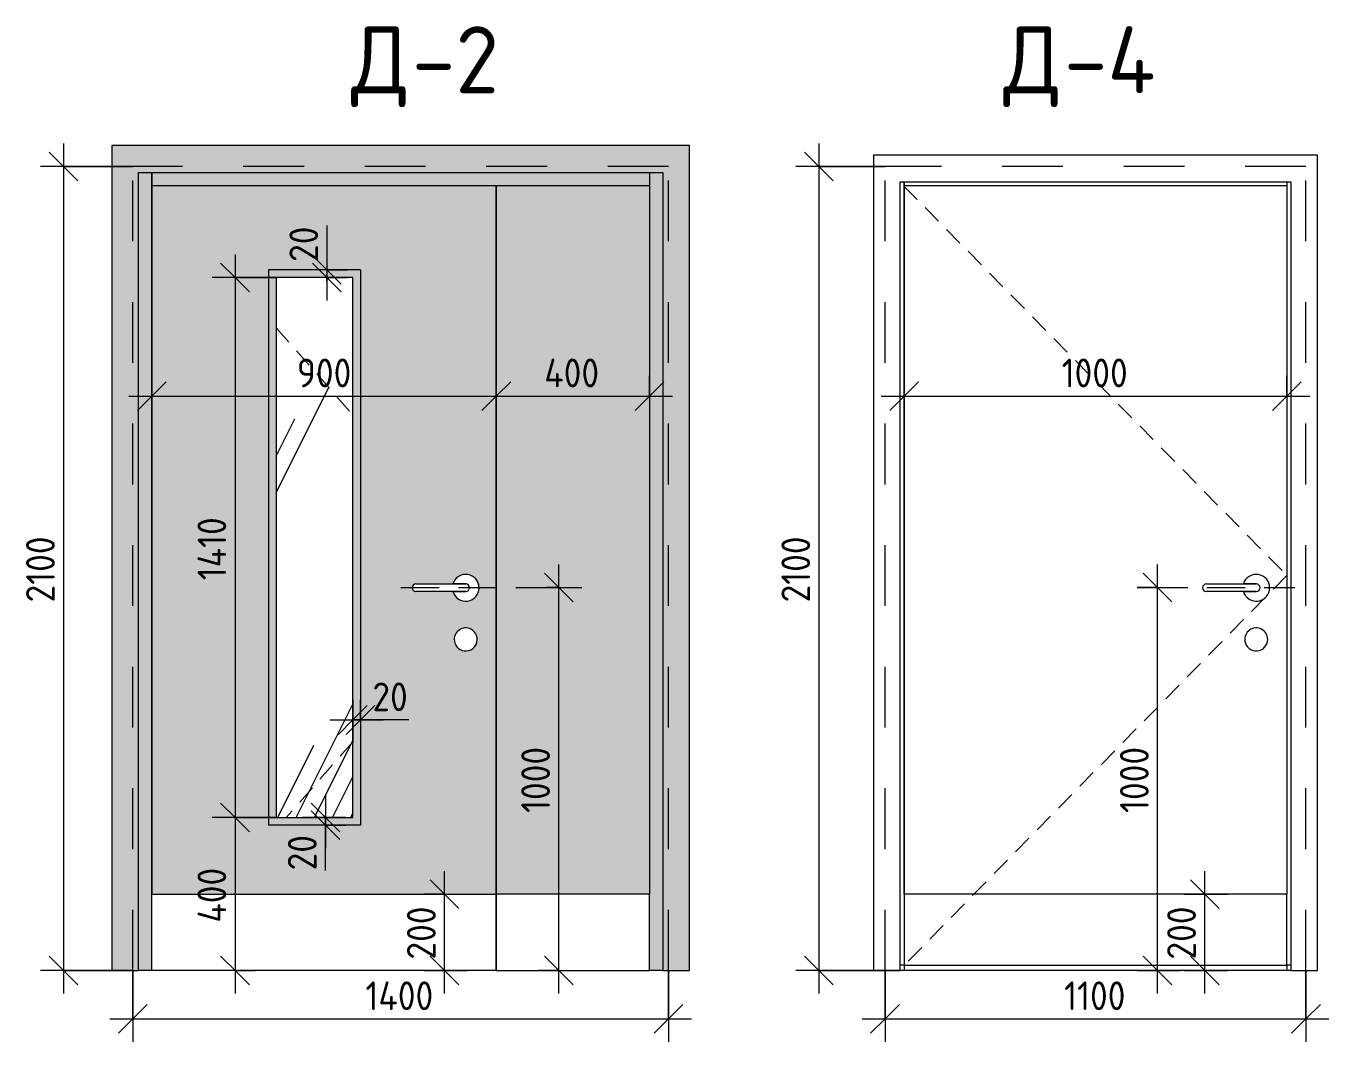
# Model space of a CAD drawing. Header units: millimetres. Extents: x 4250 to 28330, y 3821 to 7744.
# Drawn here: x 6235 to 9639, y 4483 to 7136 of the extents above; entities that cross this region are included whole.
import ezdxf

# ---------------------------------------------------------------- set-up
doc = ezdxf.new("R2010")
doc.units = ezdxf.units.MM
for name, pattern in [('200_ШТРИХ__ш1_п0_6_', [80, 50, -30]), ('ADSK_Штрих_ш2 п1', [150, 100, -50]), ('Штрих', [317.5, 158.75, -158.75])]:
    doc.linetypes.add(name, pattern=pattern)
for name, color, linetype, lineweight in [('A-ANNO-DIMS', 7, 'Continuous', 9), ('A-ANNO-DIMS-50', 7, 'Continuous', 9), ('A-DETL-1', 7, 'ADSK_Штрих_ш2 п1', 9), ('A-DOOR', 7, 'Continuous', 9), ('A-DOOR-1', 7, 'Штрих', 9), ('A-DOOR-2', 7, '200_ШТРИХ__ш1_п0_6_', 9), ('A-DOOR-FRAM', 7, 'Continuous', 9)]:
    doc.layers.add(name, color=color, linetype=linetype, lineweight=lineweight)
doc.layers.add('G-ANNO-TEXT-1', color=7, linetype='Continuous', lineweight=9, true_color=0x3c3c3c)
doc.styles.add('GOST Common', font='GOST_Common.ttf', dxfattribs={"height": 175})
doc.styles.add('ISOCPEUR', font='isocpeur.ttf', dxfattribs={"width": 0.9, "height": 75})
doc.dimstyles.new('ISO-1_5', dxfattribs={"dimscale": 304.8, "dimtxt": 74.698588, "dimasz": 0.246063, "dimexe": 0.19685, "dimexo": 0, "dimgap": 0, "dimtad": 1, "dimdec": 0, "dimrnd": 10, "dimzin": 0, "dimdsep": 46, "dimtxsty": 'ISOCPEUR', "dimblk1": 'OBLIQUE', "dimblk2": 'OBLIQUE', "dimsah": 1, "dimcen": 0.09, "dimdle": 0.19685, "dimazin": 0, "dimtfac": 1, "dimtdec": 4, "dimtix": 1, "dimtmove": 0, "dimatfit": 3, "dimfxl": 1, "dimtvp": 1, "dimtolj": 1, "dimtzin": 0, "dimarcsym": 2})
doc.dimstyles.new('ISO-1_5_1', dxfattribs={"dimscale": 304.8, "dimtxt": 74.698588, "dimasz": 0.246063, "dimexe": 0.19685, "dimexo": 0, "dimgap": 0, "dimtad": 1, "dimdec": 0, "dimrnd": 10, "dimzin": 0, "dimdsep": 46, "dimtxsty": 'ISOCPEUR', "dimblk1": 'OBLIQUE', "dimblk2": 'OBLIQUE', "dimsah": 1, "dimcen": 0.09, "dimdle": 0.19685, "dimazin": 0, "dimtfac": 1, "dimtdec": 4, "dimtix": 1, "dimtmove": 1, "dimatfit": 3, "dimfxl": 1, "dimtvp": 1, "dimtolj": 1, "dimtzin": 0, "dimarcsym": 2})

# ---------------------------------------------------------------- blocks, each defined once
blk = doc.blocks.new('Family - ___-32371855-_Двери_ 2 этаж 12-23')
at = {"layer": 'A-DOOR'}
for p, q in [((9528.9, 6718.8), (8528.9, 6718.8)), ((8528.9, 4868.8), (8528.9, 6718.8)), ((9528.9, 6718.8), (9528.9, 4868.8)), ((9318.9, 5678.8), (9448.9, 5678.8)), ((9448.9, 5658.8), (9318.9, 5658.8)), ((9448.9, 5678.8), (9415.3, 5678.8)), ((9415.3, 5658.8), (9448.9, 5658.8)), ((9528.9, 4868.8), (8528.9, 4868.8)), ((8528.9, 4868.8), (8528.9, 4682.8)), ((9528.9, 4682.8), (9528.9, 4868.8)), ((8528.9, 4682.8), (9528.9, 4682.8))]:
    blk.add_line(p, q, dxfattribs=at)
for centre, radius, start, end in [((9448.9, 5668.8), 35, 0, 163.3985), ((9318.9, 5668.8), 10, 90, 270), ((9448.9, 5668.8), 35, 196.6015, 0), ((9448.9, 5668.8), 10, 270, 90), ((9448.9, 5668.8), 10, 270, 90), ((9448.9, 5533.8), 30, 0, 188.1699), ((9448.9, 5533.8), 30, 188.1699, 0)]:
    blk.add_arc(centre, radius, start, end, dxfattribs=at)
at = {"layer": 'A-DOOR-1'}
for p, q in [((9578.9, 6768.8), (8478.9, 6768.8)), ((8478.9, 4668.8), (8478.9, 6768.8)), ((9578.9, 6768.8), (8478.9, 6768.8)), ((8478.9, 4668.8), (8478.9, 6768.8)), ((9578.9, 4668.8), (9578.9, 6768.8)), ((9578.9, 4668.8), (9578.9, 6768.8))]:
    blk.add_line(p, q, dxfattribs=at)
at = {"layer": 'A-DOOR-2'}
for p, q in [((8527.5, 6718.8), (9528.9, 5700.8)), ((9528.9, 5700.8), (9475.5, 5646.4)), ((9471.7, 5642.6), (8528.9, 4682.8))]:
    blk.add_line(p, q, dxfattribs=at)
at = {"layer": 'A-DOOR-FRAM'}
for p, q in [((9608.9, 6798.8), (8448.9, 6798.8)), ((8448.9, 6798.8), (8448.9, 4668.8)), ((9608.9, 4668.8), (9608.9, 6798.8)), ((8518.9, 4668.8), (8518.9, 6728.8)), ((8518.9, 6728.8), (9538.9, 6728.8)), ((8528.9, 6718.8), (8528.9, 6728.8)), ((8528.9, 6728.8), (8528.9, 4868.8)), ((9528.9, 6718.8), (8528.9, 6718.8)), ((9528.9, 6728.8), (9528.9, 6718.8)), ((9528.9, 6728.8), (9528.9, 4868.8)), ((9538.9, 6728.8), (9538.9, 4668.8)), ((8448.9, 4668.8), (8518.9, 4668.8)), ((8528.9, 4682.8), (8518.9, 4682.8)), ((8528.9, 4668.8), (8518.9, 4668.8)), ((9538.9, 4668.8), (8518.9, 4668.8)), ((8528.9, 4682.8), (8528.9, 4668.8)), ((9528.9, 4682.8), (9528.9, 4668.8)), ((9538.9, 4682.8), (9528.9, 4682.8)), ((9538.9, 4668.8), (9528.9, 4668.8)), ((9538.9, 4668.8), (9608.9, 4668.8))]:
    blk.add_line(p, q, dxfattribs=at)
blk = doc.blocks.new('Family - ___-32371913-_Двери_ 2 этаж 12-23')
at = {"layer": 'A-DOOR'}
h = blk.add_hatch(color=256, dxfattribs=at)
h.paths.add_polyline_path([(6825.8, 4868.8), (7463.3, 4868.8), (7463.3, 6718.8), (6563.3, 6718.8), (6563.3, 4868.8), (6725.8, 4868.8)])
h.paths.add_polyline_path([(6888.3, 5068.8), (6888.3, 6478.8), (7088.3, 6478.8), (7088.3, 5068.8), (7038.1, 5068.8)])
h.paths.add_polyline_path([(7385.4, 5503.9), (7378, 5504.3), (7370.8, 5506.5), (7363.9, 5511), (7359.3, 5515.8), (7355.3, 5523.5), (7353.6, 5529.5), (7353.6, 5537.6), (7355.3, 5544.4), (7359.3, 5551.6), (7363.9, 5556.7), (7370.2, 5560.8), (7377.4, 5563.2), (7384.9, 5563.7), (7392.4, 5562.4), (7399.2, 5559.2), (7405.1, 5554.4), (7409.6, 5548.3), (7412.3, 5541.3), (7413.3, 5533.8), (7412.3, 5526.3), (7409.6, 5519.4), (7405.3, 5513.3), (7399.5, 5508.5), (7392.8, 5505.3), (7387.5, 5504.3)])
h.paths.add_polyline_path([(7383.8, 5633.8), (7374.8, 5634.8), (7366.4, 5638.1), (7359.1, 5643.5), (7353.4, 5650.5), (7349.8, 5658.8), (7250.7, 5659.1), (7248.3, 5660.1), (7246.2, 5661.7), (7244.6, 5663.8), (7243.6, 5666.2), (7243.3, 5668.8), (7243.6, 5671.4), (7244.6, 5673.8), (7246.2, 5675.9), (7248.3, 5677.4), (7250.7, 5678.4), (7253.3, 5678.8), (7349.8, 5678.8), (7353.4, 5687.1), (7359.1, 5694.1), (7366.4, 5699.4), (7374.8, 5702.7), (7385.9, 5703.5), (7392.8, 5702.5), (7401.1, 5698.9), (7408.2, 5693.3), (7413.7, 5686.1), (7417.1, 5677.8), (7418.3, 5668.8), (7417.1, 5659.8), (7412.3, 5649.7), (7407.3, 5643.5), (7401.1, 5638.7), (7392.8, 5635.1), (7385.9, 5634.1)])
blk.add_hatch(color=256, dxfattribs=at).paths.add_polyline_path([(7463.3, 4868.8), (7863.3, 4868.8), (7863.3, 6718.8), (7463.3, 6718.8), (7463.3, 5069.2)])
h = blk.add_hatch(dxfattribs=at)
h.set_pattern_fill('FP_1', color=256, style=0, pattern_type=2)
h.set_pattern_definition([(63.435, (127, 63.5), (-511.17, 1533.5), [635, -381, 635, -381, -807.81]), (63.435, (127, 63.5), (-511.17, 1533.5), [-2032, 254, -553.8]), (63.435, (95.2, 95.2), (-511.17, 1533.5), [508, -635, 381, -381, -934.81]), (63.435, (95.2, 95.2), (-511.17, 1533.5), [-1905, 444.5, -490.3]), (63.435, (95.2, 190.5), (-511.17, 1533.5), [381, -762, 254, -381, -1061.81]), (63.435, (95.2, 190.5), (-511.17, 1533.5), [-1778, 571.5, -490.3]), (63.435, (190.5, 95.2), (-511.17, 1533.5), [381, -762, 317.5, -12809.3]), (63.435, (285.8, 190.5), (-511.17, 1533.5), [190.5, -952.5, 127, -12999.8]), (63.435, (127, 349.2), (-511.17, 1533.5), [127, -952.5, 127, -508, -1125.31]), (63.435, (127, 349.2), (-511.17, 1533.5), [-1714.5, 317.5, -807.8]), (63.435, (698.5, 254), (-511.17, 1533.5), [635, -952.5, 762, -503]), (63.435, (698.5, 158.8), (-511.17, 1533.5), [889, -635, 952.5, -376]), (63.435, (762, 190.5), (-511.17, 1533.5), [1016, -508, 762, -553.8]), (63.435, (857.2, 285.8), (-511.17, 1533.5), [635, -889, 508, -807.8]), (63.435, (762, 476.2), (-511.17, 1533.5), [317.5, -1270, 381, -871.3]), (63.435, (952.5, 381), (-511.17, 1533.5), [254, -1270, 254, -1061.8])])
h.paths.add_polyline_path([(6888.3, 5068.8), (7088.3, 5069.2), (7088.3, 6478.8), (6888.3, 6478.8), (6888.3, 5282.1)])
at = {"layer": 'A-DOOR-FRAM'}
for points in [[(6528.3, 4668.8), (6528.3, 6753.8), (7898.3, 6753.8), (7898.3, 4668.8), (7968.3, 4668.8), (7968.3, 6823.8), (6458.3, 6823.8), (6458.3, 4668.8)], [(6563.3, 4668.8), (6563.3, 6753.8), (6528.3, 6753.8), (6528.3, 4668.8)], [(6888.3, 6718.8), (7863.3, 6718.8), (7863.3, 6753.8), (6563.3, 6753.8), (6563.3, 6718.8)], [(7898.3, 4668.8), (7898.3, 6753.8), (7863.3, 6753.8), (7863.3, 4668.8)]]:
    blk.add_hatch(color=256, dxfattribs=at).paths.add_polyline_path(points)
at = {"layer": 'A-DOOR'}
for p, q in [((7463.3, 6718.8), (6563.3, 6718.8)), ((6563.3, 4868.8), (6563.3, 6718.8)), ((7463.3, 6718.8), (7463.3, 4868.8)), ((7863.3, 6718.8), (7463.3, 6718.8)), ((7463.3, 4868.8), (7463.3, 6718.8)), ((7863.3, 6718.8), (7863.3, 4868.8)), ((7108.3, 6498.8), (6868.3, 6498.8)), ((6868.3, 6498.8), (6868.3, 5048.8)), ((6888.3, 6478.8), (6888.3, 5068.8)), ((7088.3, 6478.8), (6888.3, 6478.8)), ((7088.3, 5068.8), (7088.3, 6478.8)), ((7108.3, 6498.8), (7108.3, 5048.8)), ((7253.3, 5678.8), (7383.3, 5678.8)), ((7383.3, 5658.8), (7253.3, 5658.8)), ((7383.3, 5678.8), (7349.8, 5678.8)), ((7349.8, 5658.8), (7383.3, 5658.8)), ((7108.3, 5048.8), (6868.3, 5048.8)), ((6888.3, 5068.8), (7088.3, 5068.8)), ((6563.3, 4868.8), (7463.3, 4868.8)), ((6563.3, 4668.8), (6563.3, 4868.8)), ((7463.3, 4668.8), (7463.3, 4868.8)), ((7863.3, 4868.8), (7463.3, 4868.8)), ((7463.3, 4868.8), (7463.3, 4668.8)), ((7863.3, 4668.8), (7863.3, 4868.8)), ((7463.3, 4668.8), (6563.3, 4668.8)), ((7463.3, 4668.8), (7863.3, 4668.8))]:
    blk.add_line(p, q, dxfattribs=at)
for centre, radius, start, end in [((7383.3, 5668.8), 35, 0, 163.3985), ((7253.3, 5668.8), 10, 90, 270), ((7383.3, 5668.8), 35, 196.6015, 0), ((7383.3, 5668.8), 10, 270, 90), ((7383.3, 5668.8), 10, 270, 90), ((7383.3, 5533.8), 30, 0, 188.1699), ((7383.3, 5533.8), 30, 188.1699, 0)]:
    blk.add_arc(centre, radius, start, end, dxfattribs=at)
at = {"layer": 'A-DOOR-1'}
for p, q in [((7913.3, 6768.8), (6513.3, 6768.8)), ((6513.3, 4668.8), (6513.3, 6768.8)), ((7913.3, 6768.8), (6513.3, 6768.8)), ((6513.3, 4668.8), (6513.3, 6768.8)), ((7913.3, 4668.8), (7913.3, 6768.8)), ((7913.3, 4668.8), (7913.3, 6768.8))]:
    blk.add_line(p, q, dxfattribs=at)
at = {"layer": 'A-DOOR-2'}
for p, q in [((6888.3, 6347.6), (7088.3, 6120.2)), ((7088.3, 5266.7), (6914.5, 5068.8))]:
    blk.add_line(p, q, dxfattribs=at)
at = {"layer": 'A-DOOR-FRAM'}
for p, q in [((7968.3, 6823.8), (6458.3, 6823.8)), ((6458.3, 6823.8), (6458.3, 4668.8)), ((7968.3, 4668.8), (7968.3, 6823.8)), ((6528.3, 4668.8), (6528.3, 6753.8)), ((6528.3, 6753.8), (7898.3, 6753.8)), ((6563.3, 6718.8), (6563.3, 6753.8)), ((6563.3, 6753.8), (6563.3, 4868.8)), ((7863.3, 6753.8), (7863.3, 6718.8)), ((7863.3, 6753.8), (7863.3, 4868.8)), ((7898.3, 6753.8), (7898.3, 4668.8)), ((7863.3, 6718.8), (6563.3, 6718.8)), ((6458.3, 4668.8), (6528.3, 4668.8)), ((6563.3, 4668.8), (6528.3, 4668.8)), ((7898.3, 4668.8), (7863.3, 4668.8)), ((7898.3, 4668.8), (7968.3, 4668.8))]:
    blk.add_line(p, q, dxfattribs=at)
blk = doc.blocks.new('DIMBLOCK11-_Двери_ 2 этаж 12-23')
at = {"layer": 'A-ANNO-DIMS-50'}
for p, q in [((8306.2, 6828.8), (8306.2, 4608.8)), ((8478.9, 6768.8), (8246.2, 6768.8)), ((8306.2, 6768.8), (8478.9, 6768.8)), ((8518.9, 4668.8), (8246.2, 4668.8)), ((8306.2, 4668.8), (8518.9, 4668.8))]:
    blk.add_line(p, q, dxfattribs=at)
at = {"layer": 'A-ANNO-DIMS-50', "lineweight": 20}
for p, q in [((8306.2, 6768.8), (8268.7, 6806.3)), ((8306.2, 6768.8), (8343.7, 6731.3)), ((8306.2, 4668.8), (8268.7, 4706.3)), ((8306.2, 4668.8), (8343.7, 4631.3))]:
    blk.add_line(p, q, dxfattribs=at)
at = {"layer": 'A-ANNO-DIMS-50', "color": 0, "insert": (8208.3, 5630.4), "char_height": 75, "width": 212.029, "attachment_point": 1, "rotation": 90, "line_spacing_factor": 1.149209, "style": 'ISOCPEUR'}
blk.add_mtext('2100', dxfattribs=at)
blk = doc.blocks.new('_Oblique')
at = {"color": 0, "linetype": 'ByBlock', "lineweight": -2}
blk.add_line((-0.5, -0.5), (0.5, 0.5), dxfattribs=at)
blk = doc.blocks.new('DIMBLOCK12-_Двери_ 2 этаж 12-23')
at = {"layer": 'A-ANNO-DIMS-50'}
for p, q in [((8478.9, 4668.8), (8478.9, 4482.6)), ((8478.9, 4542.6), (8478.9, 4668.8)), ((9578.9, 4668.8), (9578.9, 4482.6)), ((9578.9, 4542.6), (9578.9, 4668.8)), ((8418.9, 4542.6), (9638.9, 4542.6))]:
    blk.add_line(p, q, dxfattribs=at)
at = {"layer": 'A-ANNO-DIMS-50', "lineweight": 20}
for p, q in [((8478.9, 4542.6), (8516.4, 4580.1)), ((9578.9, 4542.6), (9616.4, 4580.1)), ((8478.9, 4542.6), (8441.4, 4505.1)), ((9578.9, 4542.6), (9541.4, 4505.1))]:
    blk.add_line(p, q, dxfattribs=at)
at = {"layer": 'A-ANNO-DIMS-50', "color": 0, "insert": (8947, 4640.6), "char_height": 75, "width": 196.515, "attachment_point": 1, "line_spacing_factor": 1.149209, "style": 'ISOCPEUR'}
blk.add_mtext('1100', dxfattribs=at)
blk = doc.blocks.new('DIMBLOCK13-_Двери_ 2 этаж 12-23')
at = {"layer": 'A-ANNO-DIMS-50', "lineweight": 20}
for p, q in [((9314.3, 4868.8), (9276.8, 4906.3)), ((9314.3, 4868.8), (9351.8, 4831.3)), ((9314.3, 4668.8), (9276.8, 4706.3)), ((9314.3, 4668.8), (9351.8, 4631.3))]:
    blk.add_line(p, q, dxfattribs=at)
at = {"layer": 'A-ANNO-DIMS-50'}
for p, q in [((9314.3, 4608.8), (9314.3, 4928.8)), ((9261.3, 4868.8), (9374.3, 4868.8)), ((9314.3, 4868.8), (9261.3, 4868.8)), ((9261.3, 4668.8), (9374.3, 4668.8)), ((9314.3, 4668.8), (9261.3, 4668.8))]:
    blk.add_line(p, q, dxfattribs=at)
at = {"layer": 'A-ANNO-DIMS-50', "color": 0, "insert": (9216.3, 4697.7), "char_height": 75, "width": 170.658, "attachment_point": 1, "rotation": 90, "line_spacing_factor": 1.149209, "style": 'ISOCPEUR'}
blk.add_mtext('200', dxfattribs=at)
blk = doc.blocks.new('DIMBLOCK21-_Двери_ 2 этаж 12-23')
at = {"layer": 'A-ANNO-DIMS-50'}
for p, q in [((9190.9, 4608.8), (9190.9, 5729.2)), ((9137.8, 5669.2), (9250.9, 5669.2)), ((9190.9, 5669.2), (9137.8, 5669.2)), ((9137.8, 4668.8), (9250.9, 4668.8)), ((9190.9, 4668.8), (9137.8, 4668.8))]:
    blk.add_line(p, q, dxfattribs=at)
at = {"layer": 'A-ANNO-DIMS-50', "lineweight": 20}
for p, q in [((9190.9, 5669.2), (9153.4, 5706.7)), ((9190.9, 5669.2), (9228.4, 5631.7)), ((9190.9, 4668.8), (9153.4, 4706.3)), ((9190.9, 4668.8), (9228.4, 4631.3))]:
    blk.add_line(p, q, dxfattribs=at)
at = {"layer": 'A-ANNO-DIMS-50', "color": 0, "insert": (9092.9, 5080.6), "char_height": 75, "width": 212.029, "attachment_point": 1, "rotation": 90, "line_spacing_factor": 1.149209, "style": 'ISOCPEUR'}
blk.add_mtext('1000', dxfattribs=at)
blk = doc.blocks.new('DIMBLOCK23-_Двери_ 2 этаж 12-23')
at = {"layer": 'A-ANNO-DIMS-50'}
for p, q in [((6513.3, 4668.8), (6513.3, 4482.6)), ((6513.3, 4542.6), (6513.3, 4668.8)), ((7913.3, 4668.8), (7913.3, 4482.6)), ((7913.3, 4542.6), (7913.3, 4668.8)), ((6453.3, 4542.6), (7973.3, 4542.6))]:
    blk.add_line(p, q, dxfattribs=at)
at = {"layer": 'A-ANNO-DIMS-50', "lineweight": 20}
for p, q in [((6513.3, 4542.6), (6550.8, 4580.1)), ((7913.3, 4542.6), (7950.8, 4580.1)), ((6513.3, 4542.6), (6475.8, 4505.1)), ((7913.3, 4542.6), (7875.8, 4505.1))]:
    blk.add_line(p, q, dxfattribs=at)
at = {"layer": 'A-ANNO-DIMS-50', "color": 0, "insert": (7121.4, 4640.6), "char_height": 75, "width": 220.648, "attachment_point": 1, "line_spacing_factor": 1.149209, "style": 'ISOCPEUR'}
blk.add_mtext('1400', dxfattribs=at)
blk = doc.blocks.new('DIMBLOCK24-_Двери_ 2 этаж 12-23')
at = {"layer": 'A-ANNO-DIMS-50', "lineweight": 20}
for p, q in [((7327.9, 4868.8), (7290.4, 4906.3)), ((7327.9, 4868.8), (7365.4, 4831.3)), ((7327.9, 4668.8), (7290.4, 4706.3)), ((7327.9, 4668.8), (7365.4, 4631.3))]:
    blk.add_line(p, q, dxfattribs=at)
at = {"layer": 'A-ANNO-DIMS-50'}
for p, q in [((7327.9, 4608.8), (7327.9, 4928.8)), ((7274.8, 4868.8), (7387.9, 4868.8)), ((7327.9, 4868.8), (7274.8, 4868.8)), ((7274.8, 4668.8), (7387.9, 4668.8)), ((7327.9, 4668.8), (7274.8, 4668.8))]:
    blk.add_line(p, q, dxfattribs=at)
at = {"layer": 'A-ANNO-DIMS-50', "color": 0, "insert": (7229.9, 4697.7), "char_height": 75, "width": 170.658, "attachment_point": 1, "rotation": 90, "line_spacing_factor": 1.149209, "style": 'ISOCPEUR'}
blk.add_mtext('200', dxfattribs=at)
blk = doc.blocks.new('DIMBLOCK25-_Двери_ 2 этаж 12-23')
at = {"layer": 'A-ANNO-DIMS-50'}
for p, q in [((6780.5, 6538.8), (6780.5, 5068.8)), ((6888.3, 6478.8), (6720.5, 6478.8)), ((6780.5, 6478.8), (6888.3, 6478.8)), ((6888.3, 5068.8), (6720.5, 5068.8)), ((6780.5, 5068.8), (6888.3, 5068.8))]:
    blk.add_line(p, q, dxfattribs=at)
at = {"layer": 'A-ANNO-DIMS-50', "lineweight": 20}
for p, q in [((6780.5, 6478.8), (6743, 6516.3)), ((6780.5, 6478.8), (6818, 6441.3)), ((6780.5, 5068.8), (6743, 5106.3)), ((6780.5, 5068.8), (6818, 5031.3))]:
    blk.add_line(p, q, dxfattribs=at)
at = {"layer": 'A-ANNO-DIMS-50', "color": 0, "insert": (6682.5, 5688.3), "char_height": 75, "width": 205.134, "attachment_point": 1, "rotation": 90, "line_spacing_factor": 1.149209, "style": 'ISOCPEUR'}
blk.add_mtext('1410', dxfattribs=at)
blk = doc.blocks.new('DIMBLOCK26-_Двери_ 2 этаж 12-23')
at = {"layer": 'A-ANNO-DIMS-50', "lineweight": 20}
for p, q in [((6780.5, 5068.8), (6743, 5106.3)), ((6780.5, 5068.8), (6818, 5031.3)), ((6780.5, 4668.8), (6743, 4706.3)), ((6780.5, 4668.8), (6818, 4631.3))]:
    blk.add_line(p, q, dxfattribs=at)
at = {"layer": 'A-ANNO-DIMS-50'}
for p, q in [((6888.3, 5068.8), (6720.5, 5068.8)), ((6780.5, 5068.8), (6780.5, 4608.8)), ((6780.5, 5068.8), (6888.3, 5068.8)), ((6833.5, 4668.8), (6720.5, 4668.8)), ((6780.5, 4668.8), (6833.5, 4668.8))]:
    blk.add_line(p, q, dxfattribs=at)
at = {"layer": 'A-ANNO-DIMS-50', "color": 0, "insert": (6682.5, 4794.1), "char_height": 75, "width": 179.277, "attachment_point": 1, "rotation": 90, "line_spacing_factor": 1.149209, "style": 'ISOCPEUR'}
blk.add_mtext('400', dxfattribs=at)
blk = doc.blocks.new('DIMBLOCK27-_Двери_ 2 этаж 12-23')
at = {"layer": 'A-ANNO-DIMS-50'}
for p, q in [((7016.8, 5128.8), (7016.8, 4988.8)), ((7016.8, 5075.4), (7016.8, 5058.8)), ((7016.8, 4930.6), (7016.8, 5075.4)), ((7069.8, 5068.8), (6956.8, 5068.8)), ((7069.8, 5048.8), (6956.8, 5048.8)), ((7016.8, 5068.8), (7069.8, 5068.8)), ((7016.8, 5048.8), (7069.8, 5048.8))]:
    blk.add_line(p, q, dxfattribs=at)
at = {"layer": 'A-ANNO-DIMS-50', "lineweight": 20}
for p, q in [((7016.8, 5068.8), (6979.3, 5106.3)), ((7016.8, 5048.8), (6979.3, 5086.3)), ((7016.8, 5068.8), (7054.3, 5031.3)), ((7016.8, 5048.8), (7054.3, 5011.3))]:
    blk.add_line(p, q, dxfattribs=at)
at = {"layer": 'A-ANNO-DIMS-50', "color": 0, "insert": (6918.8, 4930.6), "char_height": 75, "width": 113.772, "attachment_point": 1, "rotation": 90, "line_spacing_factor": 1.149209, "style": 'ISOCPEUR'}
blk.add_mtext('20', dxfattribs=at)
blk = doc.blocks.new('DIMBLOCK28-_Двери_ 2 этаж 12-23')
at = {"layer": 'A-ANNO-DIMS-50'}
for p, q in [((7088.3, 5376.5), (7088.3, 5263.4)), ((7088.3, 5323.4), (7088.3, 5376.5)), ((7108.3, 5376.5), (7108.3, 5263.4)), ((7108.3, 5323.4), (7108.3, 5376.5)), ((7028.3, 5323.4), (7168.3, 5323.4)), ((7089.5, 5323.4), (7098.3, 5323.4)), ((7234.3, 5323.4), (7089.5, 5323.4))]:
    blk.add_line(p, q, dxfattribs=at)
at = {"layer": 'A-ANNO-DIMS-50', "lineweight": 20}
for p, q in [((7088.3, 5323.4), (7125.8, 5360.9)), ((7108.3, 5323.4), (7145.8, 5360.9)), ((7088.3, 5323.4), (7050.8, 5285.9)), ((7108.3, 5323.4), (7070.8, 5285.9))]:
    blk.add_line(p, q, dxfattribs=at)
at = {"layer": 'A-ANNO-DIMS-50', "color": 0, "insert": (7139.5, 5421.4), "char_height": 75, "width": 113.772, "attachment_point": 1, "line_spacing_factor": 1.149209, "style": 'ISOCPEUR'}
blk.add_mtext('20', dxfattribs=at)
blk = doc.blocks.new('DIMBLOCK29-_Двери_ 2 этаж 12-23')
at = {"layer": 'A-ANNO-DIMS-50'}
for p, q in [((7020.7, 6614.6), (7020.7, 6469.8)), ((7020.7, 6558.8), (7020.7, 6418.8)), ((7073.7, 6498.8), (6960.7, 6498.8)), ((7073.7, 6478.8), (6960.7, 6478.8)), ((7020.7, 6498.8), (7073.7, 6498.8)), ((7020.7, 6469.8), (7020.7, 6488.8)), ((7020.7, 6478.8), (7073.7, 6478.8))]:
    blk.add_line(p, q, dxfattribs=at)
at = {"layer": 'A-ANNO-DIMS-50', "lineweight": 20}
for p, q in [((7020.7, 6498.8), (6983.2, 6536.3)), ((7020.7, 6478.8), (6983.2, 6516.3)), ((7020.7, 6498.8), (7058.2, 6461.3)), ((7020.7, 6478.8), (7058.2, 6441.3))]:
    blk.add_line(p, q, dxfattribs=at)
at = {"layer": 'A-ANNO-DIMS-50', "color": 0, "insert": (6922.7, 6519.8), "char_height": 75, "width": 113.772, "attachment_point": 1, "rotation": 90, "line_spacing_factor": 1.149209, "style": 'ISOCPEUR'}
blk.add_mtext('20', dxfattribs=at)
blk = doc.blocks.new('DIMBLOCK30-_Двери_ 2 этаж 12-23')
at = {"layer": 'A-ANNO-DIMS-50'}
for p, q in [((6332.5, 6828.8), (6332.5, 4608.8)), ((6513.3, 6768.8), (6272.5, 6768.8)), ((6332.5, 6768.8), (6513.3, 6768.8)), ((6513.3, 4668.8), (6272.5, 4668.8)), ((6332.5, 4668.8), (6513.3, 4668.8))]:
    blk.add_line(p, q, dxfattribs=at)
at = {"layer": 'A-ANNO-DIMS-50', "lineweight": 20}
for p, q in [((6332.5, 6768.8), (6295, 6806.3)), ((6332.5, 6768.8), (6370, 6731.3)), ((6332.5, 4668.8), (6295, 4706.3)), ((6332.5, 4668.8), (6370, 4631.3))]:
    blk.add_line(p, q, dxfattribs=at)
at = {"layer": 'A-ANNO-DIMS-50', "color": 0, "insert": (6234.5, 5630.4), "char_height": 75, "width": 212.029, "attachment_point": 1, "rotation": 90, "line_spacing_factor": 1.149209, "style": 'ISOCPEUR'}
blk.add_mtext('2100', dxfattribs=at)
blk = doc.blocks.new('DIMBLOCK31-_Двери_ 2 этаж 12-23')
at = {"layer": 'A-ANNO-DIMS-50'}
for p, q in [((6563.3, 6222.3), (6563.3, 6109.3)), ((6563.3, 6169.3), (6563.3, 6222.3)), ((7463.3, 6122.4), (7463.3, 6229.3)), ((6503.3, 6169.3), (7463.3, 6169.3)), ((7463.3, 6169.3), (7463.3, 6122.4))]:
    blk.add_line(p, q, dxfattribs=at)
at = {"layer": 'A-ANNO-DIMS-50', "lineweight": 20}
for p, q in [((6563.3, 6169.3), (6600.8, 6206.8)), ((7463.3, 6169.3), (7500.8, 6206.8)), ((6563.3, 6169.3), (6525.8, 6131.8)), ((7463.3, 6169.3), (7425.8, 6131.8))]:
    blk.add_line(p, q, dxfattribs=at)
at = {"layer": 'A-ANNO-DIMS-50', "color": 0, "insert": (6942.2, 6267.3), "char_height": 75, "width": 170.658, "attachment_point": 1, "line_spacing_factor": 1.149209, "style": 'ISOCPEUR'}
blk.add_mtext('900', dxfattribs=at)
blk = doc.blocks.new('DIMBLOCK32-_Двери_ 2 этаж 12-23')
at = {"layer": 'A-ANNO-DIMS-50'}
for p, q in [((7463.3, 6122.4), (7463.3, 6229.3)), ((7863.3, 6222.3), (7863.3, 6109.3)), ((7863.3, 6169.3), (7863.3, 6222.3)), ((7463.3, 6169.3), (7923.3, 6169.3)), ((7463.3, 6169.3), (7463.3, 6122.4))]:
    blk.add_line(p, q, dxfattribs=at)
at = {"layer": 'A-ANNO-DIMS-50', "lineweight": 20}
for p, q in [((7463.3, 6169.3), (7500.8, 6206.8)), ((7863.3, 6169.3), (7900.8, 6206.8)), ((7463.3, 6169.3), (7425.8, 6131.8)), ((7863.3, 6169.3), (7825.8, 6131.8))]:
    blk.add_line(p, q, dxfattribs=at)
at = {"layer": 'A-ANNO-DIMS-50', "color": 0, "insert": (7588.6, 6267.3), "char_height": 75, "width": 179.277, "attachment_point": 1, "line_spacing_factor": 1.149209, "style": 'ISOCPEUR'}
blk.add_mtext('400', dxfattribs=at)
blk = doc.blocks.new('DIMBLOCK33-_Двери_ 2 этаж 12-23')
at = {"layer": 'A-ANNO-DIMS-50'}
for p, q in [((7626.5, 4608.8), (7626.5, 5729.2)), ((7594.2, 5669.2), (7686.5, 5669.2)), ((7626.5, 5669.2), (7594.2, 5669.2)), ((7573.5, 4668.8), (7686.5, 4668.8)), ((7626.5, 4668.8), (7573.5, 4668.8))]:
    blk.add_line(p, q, dxfattribs=at)
at = {"layer": 'A-ANNO-DIMS-50', "lineweight": 20}
for p, q in [((7626.5, 5669.2), (7589, 5706.7)), ((7626.5, 5669.2), (7664, 5631.7)), ((7626.5, 4668.8), (7589, 4706.3)), ((7626.5, 4668.8), (7664, 4631.3))]:
    blk.add_line(p, q, dxfattribs=at)
at = {"layer": 'A-ANNO-DIMS-50', "color": 0, "insert": (7528.5, 5080.6), "char_height": 75, "width": 212.029, "attachment_point": 1, "rotation": 90, "line_spacing_factor": 1.149209, "style": 'ISOCPEUR'}
blk.add_mtext('1000', dxfattribs=at)
blk = doc.blocks.new('DIMBLOCK44-_Двери_ 2 этаж 12-23')
at = {"layer": 'A-ANNO-DIMS-50'}
for p, q in [((8528.9, 6222.3), (8528.9, 6109.3)), ((8528.9, 6169.3), (8528.9, 6222.3)), ((9528.9, 6222.3), (9528.9, 6109.3)), ((9528.9, 6169.3), (9528.9, 6222.3)), ((8468.9, 6169.3), (9588.9, 6169.3))]:
    blk.add_line(p, q, dxfattribs=at)
at = {"layer": 'A-ANNO-DIMS-50', "lineweight": 20}
for p, q in [((8528.9, 6169.3), (8566.4, 6206.8)), ((9528.9, 6169.3), (9566.4, 6206.8)), ((8528.9, 6169.3), (8491.4, 6131.8)), ((9528.9, 6169.3), (9491.4, 6131.8))]:
    blk.add_line(p, q, dxfattribs=at)
at = {"layer": 'A-ANNO-DIMS-50', "color": 0, "insert": (8940.5, 6267.3), "char_height": 75, "width": 212.029, "attachment_point": 1, "line_spacing_factor": 1.149209, "style": 'ISOCPEUR'}
blk.add_mtext('1000', dxfattribs=at)

msp = doc.modelspace()

# ---------------------------------------------------------------- linework, layer by layer
at = {"layer": 'A-DETL-1'}
for p, q in [((7214.2, 5669.2), (7594.2, 5669.2)), ((9169.8, 5669.2), (9549.8, 5669.2))]:
    msp.add_line(p, q, dxfattribs=at)

# ---------------------------------------------------------------- block references
at = {"layer": 'A-DOOR'}
for name in ['Family - ___-32371913-_Двери_ 2 этаж 12-23', 'Family - ___-32371855-_Двери_ 2 этаж 12-23']:
    msp.add_blockref(name, (0, 0), dxfattribs=at)

# ---------------------------------------------------------------- texts
at = {"layer": 'G-ANNO-TEXT-1', "char_height": 175, "attachment_point": 1, "style": 'GOST Common'}
for s, insert, width in [('\\fGOST Common|b0|i0|c204|p34|;Д', (7084, 7135.2), 192.405), ('-2', (7242.8, 7135.2), 304.641), ('\\fGOST Common|b0|i0|c204|p34|;Д', (8787.8, 7135.2), 192.405), ('-4', (8946.5, 7135.2), 324.683)]:
    msp.add_mtext(s, dxfattribs=dict(at, insert=insert, width=width))

# ---------------------------------------------------------------- dimensions: what is measured, and where the dimension line sits
at = {"layer": 'A-ANNO-DIMS'}
for base, p1, p2, override, picture, middle in [((6332.5, 4668.8), (6513.3, 6768.8), (6513.3, 4668.8), {"dimpost": '<>', "dimfxl": 2100}, 'DIMBLOCK30-_Двери_ 2 этаж 12-23', (6295, 5718.8)), ((8306.2, 4668.8), (8478.9, 6768.8), (8518.9, 4668.8), {"dimpost": '<>', "dimfxl": 2100.380918}, 'DIMBLOCK11-_Двери_ 2 этаж 12-23', (8268.7, 5718.8)), ((6780.5, 5068.8), (6888.3, 6478.8), (6888.3, 5068.8), {"dimpost": '<>', "dimfxl": 1410}, 'DIMBLOCK25-_Двери_ 2 этаж 12-23', (6743, 5773.8)), ((7626.5, 5669.2), (7573.5, 4668.8), (7594.2, 5669.2), {"dimpost": '<>', "dimfxl": 1000.630776}, 'DIMBLOCK33-_Двери_ 2 этаж 12-23', (7589, 5169)), ((9190.9, 5669.2), (9137.8, 4668.8), (9137.8, 5669.2), {"dimpost": '<>', "dimfxl": 1000.415643}, 'DIMBLOCK21-_Двери_ 2 этаж 12-23', (9153.4, 5169)), ((6780.5, 4668.8), (6888.3, 5068.8), (6833.5, 4668.8), {"dimpost": '<>', "dimfxl": 403.734956}, 'DIMBLOCK26-_Двери_ 2 этаж 12-23', (6743, 4868.8)), ((7327.9, 4868.8), (7274.8, 4668.8), (7274.8, 4868.8), {"dimpost": '<>', "dimfxl": 200}, 'DIMBLOCK24-_Двери_ 2 этаж 12-23', (7290.4, 4768.8)), ((9314.3, 4868.8), (9261.3, 4668.8), (9261.3, 4868.8), {"dimpost": '<>', "dimfxl": 200}, 'DIMBLOCK13-_Двери_ 2 этаж 12-23', (9276.8, 4768.8))]:
    dim = msp.add_linear_dim(base=base, p1=p1, p2=p2, angle=90, dimstyle='ISO-1_5', override=override, dxfattribs=at)
    dim.commit()
    dim.dimension.update_dxf_attribs({"geometry": picture, "text_midpoint": middle})
for base, p1, p2, picture, middle in [((7020.7, 6478.8), (7073.7, 6498.8), (7073.7, 6478.8), 'DIMBLOCK29-_Двери_ 2 этаж 12-23', (6972.7, 6576.6)), ((7016.8, 5048.8), (7069.8, 5068.8), (7069.8, 5048.8), 'DIMBLOCK27-_Двери_ 2 этаж 12-23', (6968.8, 4987.5))]:
    dim = msp.add_linear_dim(base=base, p1=p1, p2=p2, angle=90, dimstyle='ISO-1_5_1', override={"dimpost": '<>', "dimfxl": 20}, dxfattribs=at)
    dim.commit()
    dim.dimension.update_dxf_attribs({"geometry": picture, "text_midpoint": middle, "dimtype": 160, "text_rotation": 90})
for base, p1, p2, override, picture, middle in [((7463.3, 6169.3), (6563.3, 6222.3), (7463.3, 6122.4), {"dimpost": '<>', "dimfxl": 905.535203}, 'DIMBLOCK31-_Двери_ 2 этаж 12-23', (7013.3, 6206.8)), ((7863.3, 6169.3), (7463.3, 6122.4), (7863.3, 6222.3), {"dimpost": '<>', "dimfxl": 412.303292}, 'DIMBLOCK32-_Двери_ 2 этаж 12-23', (7663.3, 6206.8)), ((9528.9, 6169.3), (8528.9, 6222.3), (9528.9, 6222.3), {"dimpost": '<>', "dimfxl": 1000}, 'DIMBLOCK44-_Двери_ 2 этаж 12-23', (9028.9, 6206.8)), ((7913.3, 4542.6), (6513.3, 4668.8), (7913.3, 4668.8), {"dimpost": '<>', "dimfxl": 1400}, 'DIMBLOCK23-_Двери_ 2 этаж 12-23', (7213.3, 4580.1)), ((9578.9, 4542.6), (8478.9, 4668.8), (9578.9, 4668.8), {"dimpost": '<>', "dimfxl": 1100}, 'DIMBLOCK12-_Двери_ 2 этаж 12-23', (9028.9, 4580.1))]:
    dim = msp.add_linear_dim(base=base, p1=p1, p2=p2, dimstyle='ISO-1_5', override=override, dxfattribs=at)
    dim.commit()
    dim.dimension.update_dxf_attribs({"geometry": picture, "text_midpoint": middle})
dim = msp.add_linear_dim(base=(7108.3, 5323.4), p1=(7088.3, 5376.5), p2=(7108.3, 5376.5), dimstyle='ISO-1_5_1', override={"dimpost": '<>', "dimfxl": 20}, dxfattribs=at)
dim.commit()
dim.dimension.update_dxf_attribs({"geometry": 'DIMBLOCK28-_Двери_ 2 этаж 12-23', "text_midpoint": (7196.4, 5371.4), "dimtype": 160})

doc.saveas('drawing.dxf')
